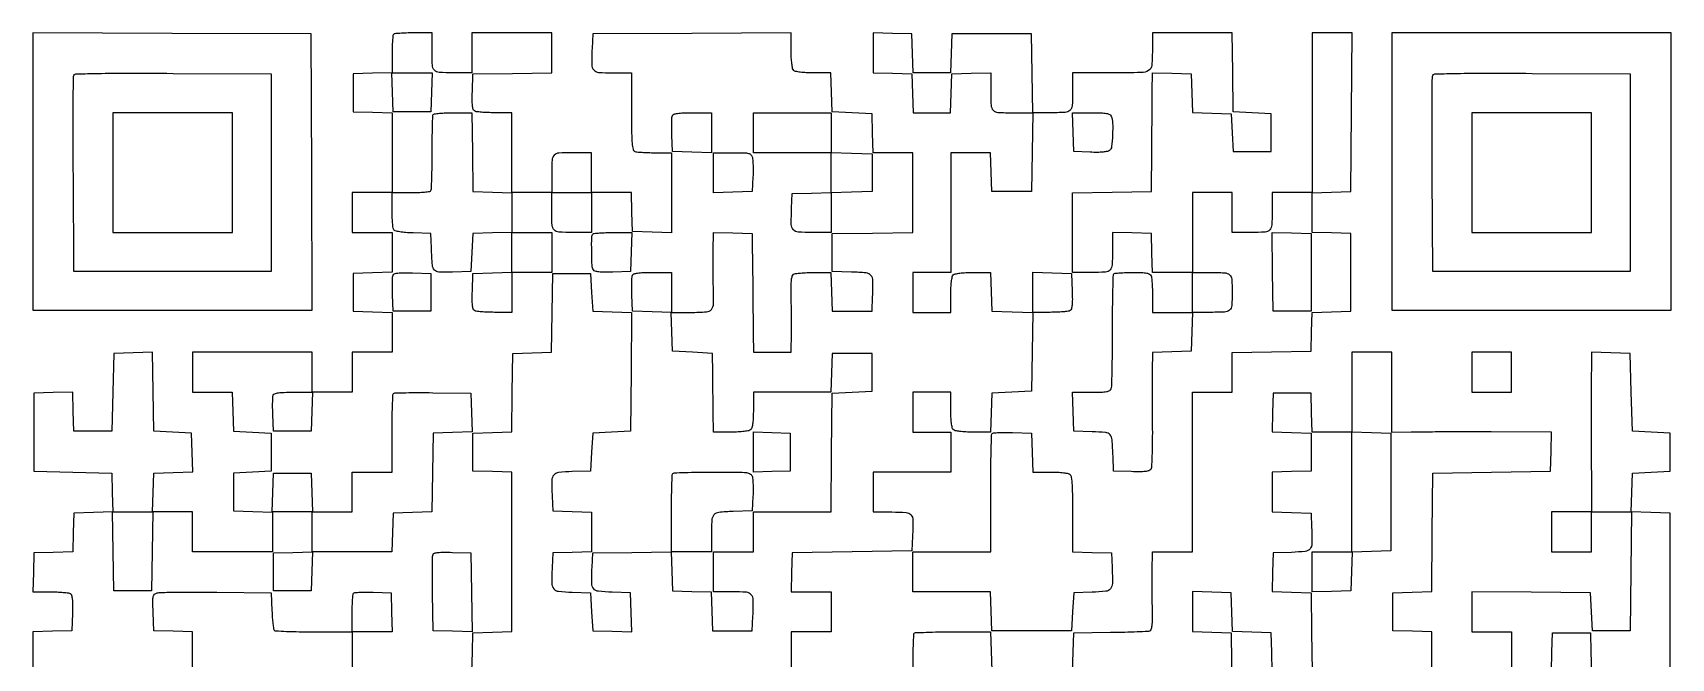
# Model space of a CAD drawing. Extents: x 156 to 936, y 95 to 969.
# Drawn here: x 156 to 936, y 671 to 969 of the extents above; entities that cross this region are included whole.
import ezdxf

# ---------------------------------------------------------------- set-up
doc = ezdxf.new("R2010")
doc.units = 0

msp = doc.modelspace()

# ---------------------------------------------------------------- linework, layer by layer
for points in [[(364.925529, 665.043857), (365.212764, 674.271928), (365.5, 683.5), (374.75, 683.787526), (384, 684.075052), (384, 722), (384, 759.924948), (374.75, 760.212474), (365.5, 760.5), (365.5, 769.5), (365.5, 778.5), (374.728072, 778.787236), (383.956143, 779.074471), (384.228072, 797.787236), (384.5, 816.5), (393.728072, 816.787236), (402.956143, 817.074471), (403.228072, 835.787236), (403.5, 854.5), (412.5, 854.5), (421.5, 854.5), (422, 845.5), (422.5, 836.5), (431.765509, 836.212269), (441.031018, 835.924538), (440.765509, 807.712269), (440.5, 779.5), (431.5, 779), (422.5, 778.5), (422, 769.5), (421.5, 760.5), (412.759315, 760.211203, 0.017722), (406.222155, 759.762911, 0.198326), (403.97509, 758.54849, 0.170867), (403.062458, 756.011209, 0.012477), (403.199088, 748.479083), (403.5, 741.5), (412.75, 741.212474), (422, 740.924948), (422, 731.5), (422, 722.075052), (412.75, 721.787526), (403.5, 721.5), (403.199088, 714.520917, 0.012477), (403.062458, 706.988791, 0.170867), (403.97509, 704.45151, 0.198326), (406.222155, 703.237089, 0.017722), (412.759315, 702.788797), (421.5, 702.5), (422, 693.5), (422.5, 684.5), (431.788029, 684.211971), (441.076058, 683.923942), (440.788029, 693.211971), (440.5, 702.5), (431.759315, 702.788797, -0.017722), (425.222155, 703.237089, -0.198326), (422.97509, 704.45151, -0.170867), (422.062458, 706.988791, -0.012477), (422.199088, 714.520917), (422.5, 721.5), (441.212184, 721.771926), (459.924368, 722.043852), (460.212184, 712.771926), (460.5, 703.5), (469.712964, 703.212964), (478.925929, 702.925929), (479.212964, 693.712964), (479.5, 684.5), (489, 684.5), (498.5, 684.5), (498.800912, 691.479083, 0.012322), (498.941866, 699.11956, 0.176722), (498.009281, 701.627338, 0.202101), (495.732324, 702.772817, 0.01682), (488.980948, 703), (480, 703), (480, 712.5), (480, 722), (489.5, 722), (499, 722), (499, 731.5), (499, 741), (517.484427, 741), (535.968853, 741), (536.234427, 769.25), (536.5, 797.5), (546, 798), (555.5, 798.5), (555.5, 807.5), (555.5, 816.5), (546, 816.5), (536.5, 816.5), (536.212474, 807.25), (535.924948, 798), (517.462474, 798), (499, 798), (499, 789.7, -0.011084), (498.92177, 786.171507, -0.020332), (498.677711, 783.306878, -0.021091), (498.310542, 781.139671, -0.144849), (497.8, 780.2, -0.144849), (496.860329, 779.689458, -0.021091), (494.693122, 779.322289, -0.020332), (491.828493, 779.07823, -0.011084), (488.3, 779), (480, 779), (479.893608, 788.25, 0.000291), (479.842519, 792.478046, 0.000167), (479.776284, 797.573437, 0.000167), (479.70632, 802.69257, 0.000279), (479.643608, 807), (479.5, 816.5), (470, 817), (460.5, 817.5), (460.212474, 826.75), (459.924948, 836), (469.395087, 836, 0.016433), (476.612132, 836.237253, 0.202382), (479.02032, 837.445705, 0.174721), (480.021609, 840.102767, 0.011673), (479.947956, 848.368989, -0.004192), (479.858515, 852.115389, -0.002317), (479.808848, 856.692851, -0.00231), (479.801448, 861.332664, -0.003715), (479.842803, 865.287526), (480, 874.075052), (489.25, 873.787526), (498.5, 873.5), (498.663592, 854, 0.000059), (498.732562, 845.89259, 0.000056), (498.804511, 837.657812, 0.000056), (498.869685, 830.384629, 0.000201), (498.913592, 825.75), (499, 817), (508, 817), (517, 817), (517.096907, 826.25, 0.002383), (517.120808, 830.435798, 0.001441), (517.1112, 835.393355, 0.001443), (517.073258, 840.316423, 0.002536), (517.009484, 844.386953, -0.00795), (516.988785, 848.663692, -0.026717), (517.169131, 851.456721, -0.039647), (517.532918, 853.277935, -0.18441), (518.162577, 854.12164, -0.109127), (519.084305, 854.455539, -0.010007), (521.519546, 854.724851, -0.012554), (524.469561, 854.916934, -0.009513), (527.712474, 854.984687), (535.924948, 855), (536.212474, 845.75), (536.5, 836.5), (546, 836.5), (555.5, 836.5), (555.800912, 843.479083, 0.012739), (555.934395, 851.057347, 0.177046), (554.990355, 853.578192, 0.194277), (552.678762, 854.776454, 0.015844), (545.740334, 855.212602), (536.5, 855.5), (536.5, 864.5), (536.5, 873.5), (555.75, 873.771593), (575, 874.043186), (575, 893.021593), (575, 912), (565.537526, 912), (556.075052, 912), (555.787526, 921.25), (555.5, 930.5), (546, 931), (536.5, 931.5), (536.212474, 940.75), (535.924948, 950), (527.662474, 950, -0.011159), (524.152513, 950.078344, -0.02038), (521.298731, 950.322617, -0.021131), (519.138013, 950.689961, -0.144682), (518.2, 951.2, -0.144893), (517.689327, 952.140102, -0.021081), (517.322204, 954.309003, -0.020319), (517.0782, 957.176463, -0.011065), (517, 960.709792), (517, 969.019583), (469.75, 968.759792), (422.5, 968.5), (422.199088, 961.520917, 0.012322), (422.058134, 953.88044, 0.176722), (422.990719, 951.372662, 0.202101), (425.267676, 950.227183, 0.01682), (432.019052, 950), (441, 950), (441, 931.606989, 0.002472), (441.051073, 921.276552, 0.018295), (441.27975, 916.359559, 0.036273), (441.711497, 913.606822, 0.24904), (442.581787, 912.606989, 0.06844), (443.599719, 912.368926, 0.007317), (446.0249, 912.178303, 0.008902), (448.933927, 912.044385, 0.00705), (452.081787, 912), (460, 912), (460, 892.962474), (460, 873.924948), (450.75, 874.212474), (441.5, 874.5), (441.212474, 883.75), (440.924948, 893), (431.462474, 893), (422, 893), (422, 902.5), (422, 912), (413.106989, 912, 0.014768), (406.349521, 911.800362, 0.195511), (404.14255, 910.747254, 0.175208), (403.170753, 908.400012, 0.01141), (403, 900.918213), (403, 893), (393.5, 893), (384, 893), (384, 912), (384, 931), (375.75, 931.015313, -0.00917), (372.495888, 931.081041, -0.012203), (369.54359, 931.267102, -0.00954), (367.105717, 931.527533, -0.110402), (366.206902, 931.850966, -0.187221), (365.610638, 932.659703, -0.039341), (365.278749, 934.4185, -0.027159), (365.135766, 937.085459, -0.008519), (365.206902, 941.085653), (365.5, 949.5), (384.25, 949.772065), (403, 950.044131), (403, 959.522065), (403, 969), (384, 969), (365, 969), (365, 959.5), (365, 950), (356.106989, 950, -0.014768), (349.349521, 950.199638, -0.195511), (347.14255, 951.252746, -0.175208), (346.170753, 953.599988, -0.01141), (346, 961.081787), (346, 969), (337.166667, 969, 0.007039), (333.733476, 968.951666, 0.010477), (330.732292, 968.804167, 0.005871), (328.23216, 968.599192, 0.174709), (327.666667, 968.333333, 0.174595), (327.400837, 967.768224, 0.005912), (327.195833, 965.278732, 0.010516), (327.048335, 962.289663, 0.007069), (327, 958.870859), (327, 950.075052), (317.75, 949.787526), (308.5, 949.5), (308.5, 940.5), (308.5, 931.5), (317.75, 931.212474), (327, 930.924948), (327, 911.962474), (327, 893), (317.5, 893), (308, 893), (308, 883.5), (308, 874), (317.5, 874), (327, 874), (327, 864.537526), (327, 855.075052), (317.75, 854.787526), (308.5, 854.5), (308.5, 845.5), (308.5, 836.5), (317.75, 836.212474), (327, 835.924948), (327, 826.462474), (327, 817), (317.5, 817), (308, 817), (308, 807.5), (308, 798), (298.5, 798), (289, 798), (289, 807.5), (289, 817), (260.5, 817), (232, 817), (232, 807.5), (232, 798), (241.462474, 798), (250.924948, 798), (251.212474, 788.75), (251.5, 779.5), (260.5, 779), (269.5, 778.5), (269.5, 769.5), (269.5, 760.5), (260.5, 760), (251.5, 759.5), (251.5, 750.5), (251.5, 741.5), (260.75, 741.212474), (270, 740.924948), (270, 731.462474), (270, 722), (251, 722), (232, 722), (232, 731.5), (232, 741), (222.462474, 741), (212.924948, 741), (213.212474, 750.25), (213.5, 759.5), (222.787023, 759.788016), (232.074046, 760.076031), (231.787023, 769.288016), (231.5, 778.5), (222.5, 779), (213.5, 779.5), (213.227798, 798.287232), (212.955596, 817.074464), (203.727798, 816.787232), (194.5, 816.5), (194, 798), (193.5, 779.5), (184.5, 779.5), (175.5, 779.5), (175.211984, 788.787023), (174.923969, 798.074046), (165.711984, 797.787023), (156.5, 797.5), (156.5, 779), (156.5, 760.5), (175, 760), (193.5, 759.5), (193.787023, 750.288016), (194.074046, 741.076031), (184.787023, 740.788016), (175.5, 740.5), (175.212964, 731.287036), (174.925929, 722.074071), (165.712964, 721.787036), (156.5, 721.5), (156.212474, 712.25), (155.924948, 703), (164.212474, 702.984687, -0.009129), (167.480966, 702.918962, -0.01216), (170.445387, 702.732898, -0.009485), (172.893389, 702.472502, -0.110544), (173.793098, 702.149034, -0.187221), (174.389362, 701.340297, -0.039341), (174.721251, 699.5815, -0.027159), (174.864234, 696.914541, -0.008519), (174.793098, 692.914347), (174.5, 684.5), (165.25, 684.212474), (156, 683.924948), (156, 674.462474), (156, 665)], [(650.924948, 665), (651.212474, 674.25), (651.5, 683.5), (669, 683.742084, 0.002606), (675.802528, 683.871648, 0.003885), (681.750452, 684.062204, 0.001706), (686.821664, 684.281465, 0.0796), (687.831325, 684.491907, 0.233092), (688.470405, 685.180061, 0.043154), (688.831251, 686.922718, 0.027194), (689.009507, 689.723845, 0.00703), (688.987407, 694.249823, -0.002292), (688.926937, 698.46078, -0.001345), (688.89123, 703.499948, -0.001345), (688.882634, 708.539106, -0.002292), (688.906082, 712.75), (689, 722), (698.5, 722), (708, 722), (708, 760), (708, 798), (717.5, 798), (727, 798), (727, 807.477935), (727, 816.955869), (745.75, 817.227935), (764.5, 817.5), (764.787036, 826.712964), (765.074071, 835.925929), (774.287036, 836.212964), (783.5, 836.5), (783.5, 855), (783.5, 873.5), (774.25, 873.787526), (765, 874.075052), (765, 883.5), (765, 892.924948), (774.25, 893.212474), (783.5, 893.5), (783.762025, 931.25), (784.02405, 969), (774.512025, 969), (765, 969), (765, 931), (765, 893), (755.5, 893), (746, 893), (746, 885.081787, -0.01141), (745.829247, 877.599988, -0.175208), (744.85745, 875.252746, -0.195511), (742.650479, 874.199638, -0.014768), (735.893011, 874), (727, 874), (727, 883.5), (727, 893), (717.5, 893), (708, 893), (708, 874), (708, 855), (698.537526, 855), (689.075052, 855), (688.787526, 864.25), (688.5, 873.5), (679.25, 873.787526), (670, 874.075052), (670, 866.119313, -0.01133), (669.829774, 858.607881, -0.174856), (668.858669, 856.255648, -0.19591), (666.651936, 855.200175, -0.014805), (659.893011, 855), (651, 855), (651, 873.977935), (651, 892.955869), (669.75, 893.227935), (688.5, 893.5), (688.683874, 913, 0.000076), (688.75912, 921.110165, 0.000072), (688.83316, 929.353211, 0.000071), (688.896494, 936.637402, 0.000257), (688.933874, 941.287526), (689, 950.075052), (698.25, 949.787526), (707.5, 949.5), (707.787036, 940.287036), (708.074071, 931.074071), (717.287036, 930.787036), (726.5, 930.5), (727, 921.5), (727.5, 912.5), (736.5, 912.5), (745.5, 912.5), (745.5, 921.5), (745.5, 930.5), (736.5, 931), (727.5, 931.5), (727.227935, 950.25), (726.955869, 969), (707.977935, 969), (689, 969), (688.986345, 961.75, -0.018044), (688.675239, 953.560095, -0.24386), (687.151794, 951.088822, -0.131541), (683.765395, 950.120925, -0.004204), (669.383369, 950), (651, 950), (651, 941.106989, -0.014747), (650.800677, 934.350385, -0.195276), (649.74896, 932.14327, -0.175414), (647.404655, 931.171064, -0.011457), (639.940278, 931), (632.044131, 931), (631.772065, 949.75), (631.5, 968.5), (612.5, 968.5), (593.5, 968.5), (593.212474, 959.25), (592.924948, 950), (584, 950), (575.075052, 950), (574.787526, 959.25), (574.5, 968.5), (565.25, 968.787526), (556, 969.075052), (556, 959.575052), (556, 950.075052), (565.25, 949.787526), (574.5, 949.5), (574.787526, 940.25), (575.075052, 931), (584, 931), (592.924948, 931), (593.212474, 940.25), (593.5, 949.5), (602.75, 949.787526), (612, 950.075052), (612, 942.119313, 0.011692), (612.176376, 934.577493, 0.180961), (613.180225, 932.234663, 0.190987), (615.453979, 931.190472, 0.013271), (622.629054, 931), (632.044131, 931), (631.772065, 912.25), (631.5, 893.5), (622, 893.5), (612.5, 893.5), (612.212474, 902.75), (611.924948, 912), (602.462474, 912), (593, 912), (593, 883.5), (593, 855), (584, 855), (575, 855), (575, 845.5), (575, 836), (584, 836), (593, 836), (593, 844.3, -0.011084), (593.07823, 847.828493, -0.020332), (593.322289, 850.693122, -0.021091), (593.689458, 852.860329, -0.144849), (594.2, 853.8, -0.144682), (595.138013, 854.310039, -0.021131), (597.298731, 854.677383, -0.02038), (600.152513, 854.921656, -0.011159), (603.662474, 855), (611.924948, 855), (612.212474, 845.75), (612.5, 836.5), (622.271931, 836.213523), (632.043862, 835.927047), (631.771931, 817.213523), (631.5, 798.5), (622, 798), (612.5, 797.5), (612.212474, 788.25), (611.924948, 779), (603.662474, 779, -0.011159), (600.152513, 779.078344, -0.02038), (597.298731, 779.322617, -0.021131), (595.138013, 779.689961, -0.144682), (594.2, 780.2, -0.144849), (593.689458, 781.139671, -0.021091), (593.322289, 783.306878, -0.020332), (593.07823, 786.171507, -0.011084), (593, 789.7), (593, 798), (584, 798), (575, 798), (575, 788.5), (575, 779), (584, 779), (593, 779), (593, 769.5), (593, 760), (574.5, 760), (556, 760), (556, 750.5), (556, 741), (564.980948, 741, -0.01682), (571.732324, 740.772817, -0.202101), (574.009281, 739.627338, -0.176722), (574.941866, 737.11956, -0.012322), (574.800912, 729.479083), (574.5, 722.5), (546, 722), (517.5, 721.5), (517.212474, 712.25), (516.924948, 703), (526.462474, 703), (536, 703), (536, 693.5), (536, 684), (526.5, 684), (517, 684), (517, 674.5), (517, 665)], [(822, 664.924948), (822, 683.924948), (812.75, 684.212474), (803.5, 684.5), (803.5, 693.5), (803.5, 702.5), (812.73449, 702.787321), (821.96898, 703.074641), (822.23449, 731.287321), (822.5, 759.5), (850.5, 760), (878.5, 760.5), (878.787526, 769.75), (879.075052, 779), (850.287526, 779.063971, 0.000449), (838.587883, 779.079466, 0.000492), (827.239148, 779.073144, 0.000459), (817.532362, 779.049282, 0.002469), (812.25, 779.005367), (803, 778.882791), (803, 797.941396), (803, 817), (793.5, 817), (784, 817), (784, 798), (784, 779), (774.537526, 779), (765.075052, 779), (764.787526, 788.25), (764.5, 797.5), (755.5, 797.5), (746.5, 797.5), (746.212977, 788.288016), (745.925954, 779.076031), (755.212977, 778.788016), (764.5, 778.5), (764.5, 769.5), (764.5, 760.5), (755.25, 760.212474), (746, 759.924948), (746, 750.5), (746, 741.075052), (755.25, 740.787526), (764.5, 740.5), (764.800912, 733.520917, -0.012477), (764.937542, 725.988791, -0.170867), (764.02491, 723.45151, -0.198326), (761.777845, 722.237089, -0.017722), (755.240685, 721.788797), (746.5, 721.5), (746.212977, 712.288016), (745.925954, 703.076031), (755.212977, 702.788016), (764.5, 702.5), (764.772065, 683.75), (765.044131, 665)], [(935.5, 665.5), (935.5, 703), (935.5, 740.5), (926.212977, 740.788016), (916.925954, 741.076031), (917.212977, 750.288016), (917.5, 759.5), (926.5, 760), (935.5, 760.5), (935.5, 769.5), (935.5, 778.5), (926.5, 779), (917.5, 779.5), (917, 798), (916.5, 816.5), (907.25, 816.787526), (898, 817.075052), (897.933948, 798.287526, 0.000671), (897.915286, 789.70311, 0.000386), (897.914668, 779.364148, 0.000386), (897.930085, 768.981262, 0.000646), (897.961067, 760.25), (898.054238, 741), (888.527119, 741), (879, 741), (879, 731.5), (879, 722), (888.5, 722), (898, 722), (898, 731.5), (898, 741), (907.515573, 741), (917.031147, 741), (916.765573, 712.75), (916.5, 684.5), (907.5, 684.5), (898.5, 684.5), (898, 693.5), (897.5, 702.5), (869.25, 702.765573), (841, 703.031147), (841, 693.515573), (841, 684), (850.5, 684), (860, 684), (860, 674.5), (860, 665)], [(232, 665.031147), (232, 674.478047), (232, 683.924948), (222.75, 684.212474), (213.5, 684.5), (213.211486, 693.221282, -0.004535), (213.079294, 698.728439, -0.056855), (213.284196, 700.798565, -0.168751), (213.92972, 701.859523, -0.112961), (215.211486, 702.502375, -0.056109), (216.892404, 702.718386, -0.001464), (224.465249, 702.815172, -0.003073), (233.371477, 702.84819, -0.002093), (243.5, 702.781094), (269.5, 702.5), (269.794391, 694.005609, 0.008279), (269.964083, 690.694214, 0.011972), (270.232402, 687.776348, 0.007724), (270.549842, 685.368688, 0.161087), (270.872093, 684.727907, 0.185963), (271.58443, 684.411783, 0.002216), (276.763418, 684.175895, 0.006297), (282.805731, 684.003704, 0.00403), (289.827702, 683.948685), (308, 683.952773), (308, 664.976387)], [(575, 664.333333, -0.00326), (575.046119, 671.40708, -0.005158), (575.187717, 677.468967, -0.001498), (575.380121, 682.714092, -0.188624), (575.639035, 683.305702, -0.188245), (576.229369, 683.564573, -0.001578), (581.326081, 683.758198, -0.005296), (587.223467, 683.901085, -0.003352), (594.101822, 683.948747), (611.925574, 683.952756), (612.212787, 674.726378), (612.5, 665.5)]]:
    msp.add_lwpolyline(points, format="xyb")
for points in [[(156, 903.007138), (156, 837), (222.50719, 837), (289.014379, 837), (288.75719, 902.75), (288.5, 968.5), (222.25, 968.757138), (156, 969.014276)], [(803, 903), (803, 837), (869.5, 837), (936, 837), (936, 903), (936, 969), (869.5, 969), (803, 969)], [(345.787526, 940.75), (345.5, 931.5), (336.5, 931.5), (327.5, 931.5), (327.212474, 940.75), (326.924948, 950), (336.5, 950), (346.075052, 950)], [(194, 902.5), (194, 874), (222.5, 874), (251, 874), (251, 902.5), (251, 931), (222.5, 931), (194, 931)], [(841, 902.5), (841, 874), (869.5, 874), (898, 874), (898, 902.5), (898, 931), (869.5, 931), (841, 931)], [(764.5, 855), (764.5, 836.5), (755.5, 836.5), (746.5, 836.5), (746.227796, 855.28782), (745.955591, 874.075639), (755.227796, 873.78782), (764.5, 873.5)], [(841, 807.5), (841, 798), (850.5, 798), (860, 798), (860, 807.5), (860, 817), (850.5, 817), (841, 817)], [(516.5, 769.5), (516.5, 760.5), (507.75, 760.211067), (499, 759.922134), (499, 769.5), (499, 779.077866), (507.75, 778.788933), (516.5, 778.5)], [(802.5, 750.5), (802.5, 722.5), (793.287036, 722.212964), (784.074071, 721.925929), (783.787036, 712.712964), (783.5, 703.5), (774.25, 703.212474), (765, 702.924948), (765, 712.462474), (765, 722), (774.5, 722), (784, 722), (784, 750.537526), (784, 779.075052), (793.25, 778.787526), (802.5, 778.5)], [(212.772065, 722.25), (212.5, 703.5), (203.5, 703.5), (194.5, 703.5), (194.227935, 722.25), (193.955869, 741), (203.5, 741), (213.044131, 741)]]:
    msp.add_lwpolyline(points, close=True)
for points in [[(269.5, 902.5), (269.5, 855.5), (222.5, 855.5), (175.5, 855.5), (175.239372, 901.5, -0.000997), (175.174287, 919.225103, -0.001596), (175.197198, 934.357597, -0.000282), (175.267665, 947.72814, -0.090314), (175.461789, 948.759906, -0.301449), (176.45055, 949.464468, -0.003096), (185.402033, 949.70934, -0.005599), (198.68089, 949.841585, -0.001079), (222.722417, 949.759906), (269.5, 949.5)], [(916.5, 902.5), (916.5, 855.5), (869.5, 855.5), (822.5, 855.5), (822.239372, 901.5, -0.000997), (822.174287, 919.225103, -0.001596), (822.197198, 934.357597, -0.000282), (822.267665, 947.72814, -0.090314), (822.461789, 948.759906, -0.301449), (823.45055, 949.464468, -0.003096), (832.402033, 949.70934, -0.005599), (845.68089, 949.841585, -0.001079), (869.722417, 949.759906), (916.5, 949.5)], [(365.227935, 912.25), (365.5, 893.5), (374.75, 893.212474), (384, 892.924948), (384, 883.462474), (384, 874), (393.5, 874), (403, 874), (403, 864.5), (403, 855), (393.5, 855), (384, 855), (384, 845.5), (384, 836), (375.75, 836.015313, -0.00917), (372.495888, 836.081041, -0.012203), (369.54359, 836.267102, -0.00954), (367.105717, 836.527533, -0.110402), (366.206902, 836.850966, -0.187221), (365.610638, 837.659703, -0.039341), (365.278749, 839.4185, -0.027159), (365.135766, 842.085459, -0.008519), (365.206902, 846.085653), (365.5, 854.5), (374.75, 854.787526), (384, 855.075052), (384, 864.575052), (384, 874.075052), (374.75, 873.787526), (365.5, 873.5), (365, 864.5), (364.5, 855.5), (355.778718, 855.211486, -0.014846), (349.238689, 855.189376, -0.207486), (347.15136, 856.160535, -0.165246), (346.187052, 858.45013, -0.008693), (345.754332, 866.5), (345.5, 873.5), (337.031844, 873.793967, -0.010674), (333.460658, 873.994333, -0.020911), (330.63313, 874.333008, -0.02067), (328.533237, 874.763838, -0.192561), (327.797157, 875.293967, -0.112667), (327.494381, 876.145071, -0.008725), (327.251296, 878.569165, -0.011582), (327.077072, 881.502124, -0.008579), (327.015313, 884.75), (327, 893), (335.940983, 893, 0.010133), (339.410601, 893.070319, 0.015202), (342.431672, 893.284968, 0.010035), (344.893356, 893.585303, 0.222504), (345.481524, 893.970104, 0.128986), (345.723221, 894.759775, 0.001866), (345.904961, 899.705092, 0.004994), (346.037712, 905.472435, 0.003257), (346.081081, 912.131192, -0.002818), (346.118554, 918.780822, -0.00437), (346.233384, 924.518754, -0.001438), (346.38999, 929.469024, -0.130501), (346.599558, 930.161087, -0.228042), (347.122068, 930.495121, -0.007933), (349.585664, 930.753569, -0.013378), (352.581411, 930.93926, -0.008788), (356.036952, 931), (364.955869, 931)], [(479, 921.462474), (479, 911.924948), (469.75, 912.212474), (460.5, 912.5), (460.205027, 920.411609, -0.006569), (460.129541, 923.539392, -0.008656), (460.147568, 926.392336, -0.006579), (460.235027, 928.7687, -0.079281), (460.423642, 929.661609, -0.228749), (461.106941, 930.304101, -0.041413), (462.854544, 930.698735, -0.027242), (465.620517, 930.933967, -0.007593), (469.968615, 931), (479, 931)], [(536, 921.536212), (536, 912.072424), (545.75, 911.786212), (555.5, 911.5), (555.5, 902.5), (555.5, 893.5), (545.75, 893.213788), (536, 892.927576), (536, 883.463788), (536, 874), (527.019052, 874, -0.01682), (520.267676, 874.227183, -0.202101), (517.990719, 875.372662, -0.176722), (517.058134, 877.88044, -0.012322), (517.199088, 885.520917), (517.5, 892.5), (526.75, 892.787526), (536, 893.075052), (536, 902.537526), (536, 912), (517.5, 912), (499, 912), (499, 921.5), (499, 931), (517.5, 931), (536, 931)], [(669.393011, 929.418213, -0.084306), (670.052802, 926.132875, -0.0197), (669.999698, 920.494265, -0.014712), (669.559117, 914.874187, -0.195022), (668.594796, 913.078674, -0.126804), (667.568167, 912.594776, -0.023545), (665.485252, 912.298867, -0.021342), (662.735348, 912.157498, -0.01153), (659.344796, 912.206229), (651.5, 912.5), (651.212474, 921.75), (650.924948, 931), (659.855485, 931, -0.006687), (664.556376, 930.937123, -0.034414), (667.148072, 930.688728, -0.069706), (668.652499, 930.217512, -0.192751)], [(498.53186, 909.729083, -0.045288), (498.735265, 908.430652, -0.00895), (498.846004, 906.075142, -0.009416), (498.874264, 903.317546, -0.008627), (498.800912, 900.479083), (498.5, 893.5), (489.25, 893.212474), (480, 892.924948), (480, 902.462474), (480, 912), (488.980948, 912, -0.004705), (494.561989, 911.94748, -0.053705), (496.743052, 911.670919, -0.154872), (497.864468, 910.997584, -0.119781)], [(422, 883.5), (422, 874), (413.106989, 874, -0.014768), (406.349521, 874.199638, -0.195511), (404.14255, 875.252746, -0.175208), (403.170753, 877.599988, -0.01141), (403, 885.081787), (403, 893), (412.5, 893), (422, 893)], [(440.787526, 864.75), (440.5, 855.5), (432.085653, 855.206902, -0.008519), (428.085459, 855.135766, -0.027159), (425.4185, 855.278749, -0.039341), (423.659703, 855.610638, -0.187221), (422.850966, 856.206902, -0.131906), (422.206577, 858.26788, -0.007493), (422.033407, 864.992136, -0.005877), (422.040216, 871.8478, -0.195602), (422.666667, 873.333333, -0.174822), (423.232541, 873.599219, -0.00583), (425.743315, 873.804167, -0.010438), (428.756615, 873.951668, -0.007009), (432.204192, 874), (441.075052, 874)], [(345.5, 845.5), (345.5, 836.5), (336.5, 836.5), (327.5, 836.5), (327.205027, 844.411609, -0.006757), (327.130652, 847.542211, -0.008847), (327.151984, 850.403842, -0.006825), (327.2445, 852.787219, -0.078651), (327.438673, 853.700781, -0.222283), (328.127059, 854.364206, -0.05328), (329.715903, 854.724548, -0.030281), (332.338027, 854.871594, -0.007113), (336.733647, 854.789171), (345.5, 854.5)], [(460, 845.462474), (460, 835.924948), (450.75, 836.212474), (441.5, 836.5), (441.205027, 844.411609, -0.006569), (441.129541, 847.539392, -0.008656), (441.147568, 850.392336, -0.006579), (441.235027, 852.7687, -0.079281), (441.423642, 853.661609, -0.228749), (442.106941, 854.304101, -0.041413), (443.854544, 854.698735, -0.027242), (446.620517, 854.933967, -0.007593), (450.968615, 855), (460, 855)], [(650.793098, 846.085653, -0.008519), (650.864234, 842.085459, -0.027159), (650.721251, 839.4185, -0.039341), (650.389362, 837.659703, -0.187221), (649.793098, 836.850966, -0.110402), (648.894283, 836.527533, -0.00954), (646.45641, 836.267102, -0.012203), (643.504112, 836.081041, -0.00917), (640.25, 836.015313), (632, 836), (632, 845.537526), (632, 855.075052), (641.25, 854.787526), (650.5, 854.5)], [(688.393011, 853.418213, -0.06844), (688.631074, 852.400281, -0.007317), (688.821697, 849.9751, -0.008902), (688.955615, 847.066073, -0.00705), (689, 843.918213), (689, 836), (698.5, 836), (708, 836), (708, 845.5), (708, 855), (715.918213, 855, -0.011011), (723.358591, 854.836127, -0.16771), (725.720139, 853.902823, -0.201251), (726.787494, 851.774803, -0.016928), (727, 845.5, -0.016886), (726.788072, 839.226554, -0.200859), (725.723091, 837.098366, -0.168061), (723.366652, 836.164374, -0.011089), (715.955738, 836), (708.075052, 836), (707.787526, 826.75), (707.5, 817.5), (698.25, 817.212474), (689, 816.924948), (688.922442, 808.212474, 0.001893), (688.899081, 803.646218, 0.000553), (688.897514, 796.624914, 0.000556), (688.913288, 788.721817, 0.000596), (688.946494, 781, -0.00437), (688.923159, 773.816813, -0.006573), (688.765718, 767.554528, -0.002998), (688.530437, 762.244226, -0.134926), (688.188399, 761.206902, -0.182379), (687.360573, 760.61182, -0.038784), (685.58568, 760.279773, -0.026975), (682.907999, 760.136446, -0.00859), (678.914347, 760.206902), (670.5, 760.5), (670.245668, 767.5, 0.009206), (669.81473, 775.366323, 0.159803), (668.850964, 777.710509, 0.195196), (666.746161, 778.801646, 0.014923), (660.240685, 779.211203), (651.5, 779.5), (651.212474, 788.75), (650.924948, 798), (659.855485, 798, 0.006687), (664.556376, 798.062877, 0.034414), (667.148072, 798.311272, 0.069706), (668.652499, 798.782488, 0.192751), (669.393011, 799.581787, 0.085163), (669.637861, 800.811823, 0.001192), (669.821697, 808.410316, 0.003293), (669.95608, 817.239789, 0.002158), (670, 827.415121, -0.002376), (670.048058, 837.526928, -0.003814), (670.195833, 846.151108, -0.000825), (670.395348, 853.703456, -0.191629), (670.666667, 854.333333, -0.17274), (671.225589, 854.598717, -0.006592), (673.553989, 854.804167, -0.011152), (676.359193, 854.951638, -0.007555), (679.559678, 855, -0.007572), (683.844582, 854.935105, -0.036743), (686.261382, 854.683483, -0.072956), (687.678861, 854.209264, -0.186076)], [(364.787023, 788.288016), (365.074046, 779.076031), (355.787023, 778.788016), (346.5, 778.5), (346.228072, 759.787236), (345.956143, 741.074471), (336.728072, 740.787236), (327.5, 740.5), (327.212474, 731.25), (326.924948, 722), (308, 722), (289.075052, 722), (288.787526, 712.75), (288.5, 703.5), (279.5, 703.5), (270.5, 703.5), (270.5, 712.5), (270.5, 721.5), (279.75, 721.787526), (289, 722.075052), (289, 731.537526), (289, 741), (279.462474, 741), (269.924948, 741), (270.212474, 750.25), (270.5, 759.5), (279.5, 759.5), (288.5, 759.5), (288.787526, 750.25), (289.075052, 741), (298.537526, 741), (308, 741), (308, 750.5), (308, 760), (317.5, 760), (327, 760), (327, 778.333333, -0.003512), (327.049704, 785.410494, -0.005533), (327.202246, 791.483496, -0.00172), (327.409882, 796.721472, -0.187745), (327.688496, 797.355163, -0.19128), (328.321579, 797.628369, -0.001798), (333.480314, 797.761564, -0.0057), (339.465536, 797.826322, -0.003617), (346.438496, 797.77183), (364.5, 797.5)], [(288.787526, 788.75), (288.5, 779.5), (279.5, 779.5), (270.5, 779.5), (270.205027, 787.411609, -0.006569), (270.129541, 790.539392, -0.008656), (270.147568, 793.392336, -0.006579), (270.235027, 795.7687, -0.079281), (270.423642, 796.661609, -0.22904), (271.108114, 797.304492, -0.041271), (272.861635, 797.698947, -0.027152), (275.637843, 797.934049, -0.007548), (280.006141, 798), (289.075052, 798)], [(631.787526, 769.25), (632.075052, 760), (640.337526, 760, -0.011159), (643.847487, 759.921656, -0.02038), (646.701269, 759.677383, -0.021131), (648.861987, 759.310039, -0.144682), (649.8, 758.8, -0.170869), (650.380124, 757.589573, -0.011315), (650.716221, 753.683264, -0.011928), (650.936021, 748.099395, -0.003872), (651, 739.837526), (651, 722.075052), (660.25, 721.787526), (669.5, 721.5), (669.800912, 714.520917, -0.012477), (669.937542, 706.988791, -0.170867), (669.02491, 704.45151, -0.198326), (666.777845, 703.237089, -0.017722), (660.240685, 702.788797), (651.5, 702.5), (651, 693.5), (650.5, 684.5), (631.5, 684.5), (612.5, 684.5), (612.212474, 693.75), (611.924948, 703), (593.462474, 703), (575, 703), (575, 712.5), (575, 722), (593.5, 722), (612, 722), (612, 749.833333, -0.002358), (612.05057, 760.554062, -0.003787), (612.206073, 769.696698, -0.000813), (612.415993, 777.705109, -0.191689), (612.701526, 778.368192, -0.181254), (613.294584, 778.637876, -0.006365), (615.854968, 778.779968, -0.011094), (618.933373, 778.843152, -0.007452), (622.451526, 778.784859), (631.5, 778.5)], [(498.53186, 757.729083, -0.045288), (498.735265, 756.430652, -0.00895), (498.846004, 754.075142, -0.009416), (498.874264, 751.317546, -0.008627), (498.800912, 748.479083), (498.5, 741.5), (489.357189, 741.213893, 0.015812), (482.500871, 740.782024, 0.193196), (480.210007, 739.600366, 0.167983), (479.205906, 737.08664, 0.011323), (479.013655, 729.25), (479, 722), (469.5, 722), (460, 722), (460, 740.333333, -0.0034), (460.048122, 747.408987, -0.005368), (460.195833, 753.477083, -0.001621), (460.396742, 758.718151, -0.188134), (460.666667, 759.333333, -0.188122), (461.281799, 759.603253, -0.001624), (466.51732, 759.804167, -0.005373), (472.579266, 759.951878, -0.003404), (479.647615, 760, -0.001633), (491.761717, 759.960427, -0.028294), (495.705452, 759.71122, -0.111244), (497.577613, 759.046321, -0.192854)], [(364.772204, 702.71218), (365.044409, 683.924361), (355.772204, 684.21218), (346.5, 684.5), (346.257563, 702, -0.002631), (346.199152, 708.799598, -0.003941), (346.226192, 714.738069, -0.001682), (346.306309, 719.809053, -0.083845), (346.49121, 720.789171, -0.238724), (347.14441, 721.395694, -0.043003), (348.823062, 721.725032, -0.027688), (351.496316, 721.865282, -0.007507), (355.733647, 721.789171), (364.5, 721.5)], [(326.787526, 693.25), (327.075052, 684), (317.537526, 684), (308, 684), (308, 692.833333, -0.007416), (308.050964, 696.269043, -0.010972), (308.206402, 699.278277, -0.006396), (308.422807, 701.77838, -0.173269), (308.702644, 702.369311, -0.179987), (309.290922, 702.638564, -0.007016), (311.709672, 702.781547, -0.011703), (314.626528, 702.84459, -0.007913), (317.952644, 702.785977), (326.5, 702.5)]]:
    msp.add_lwpolyline(points, format="xyb", close=True)
for points in [[(746.075052, 665), (745.787526, 674.25), (745.5, 683.5), (736.287036, 683.787036), (727.074071, 684.074071), (726.787036, 693.287036), (726.5, 702.5), (717.25, 702.787526), (708, 703.075052), (708, 693.575052), (708, 684.075052), (717.25, 683.787526), (726.5, 683.5), (726.765573, 655.25)], [(878.924948, 665), (879.212474, 674.25), (879.5, 683.5), (888.5, 683.5), (897.5, 683.5), (897.787816, 674.228074), (898.075632, 664.956148)]]:
    msp.add_lwpolyline(points)

doc.saveas('drawing.dxf')
